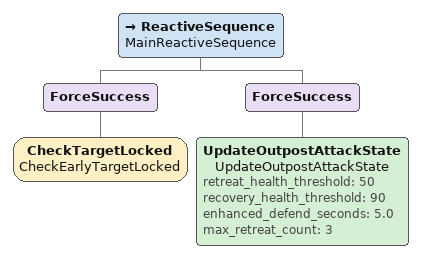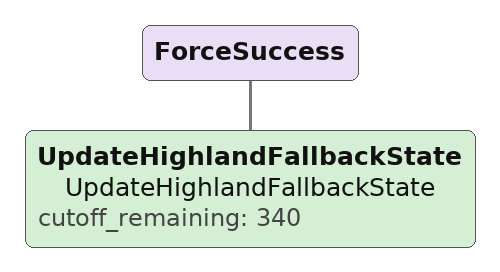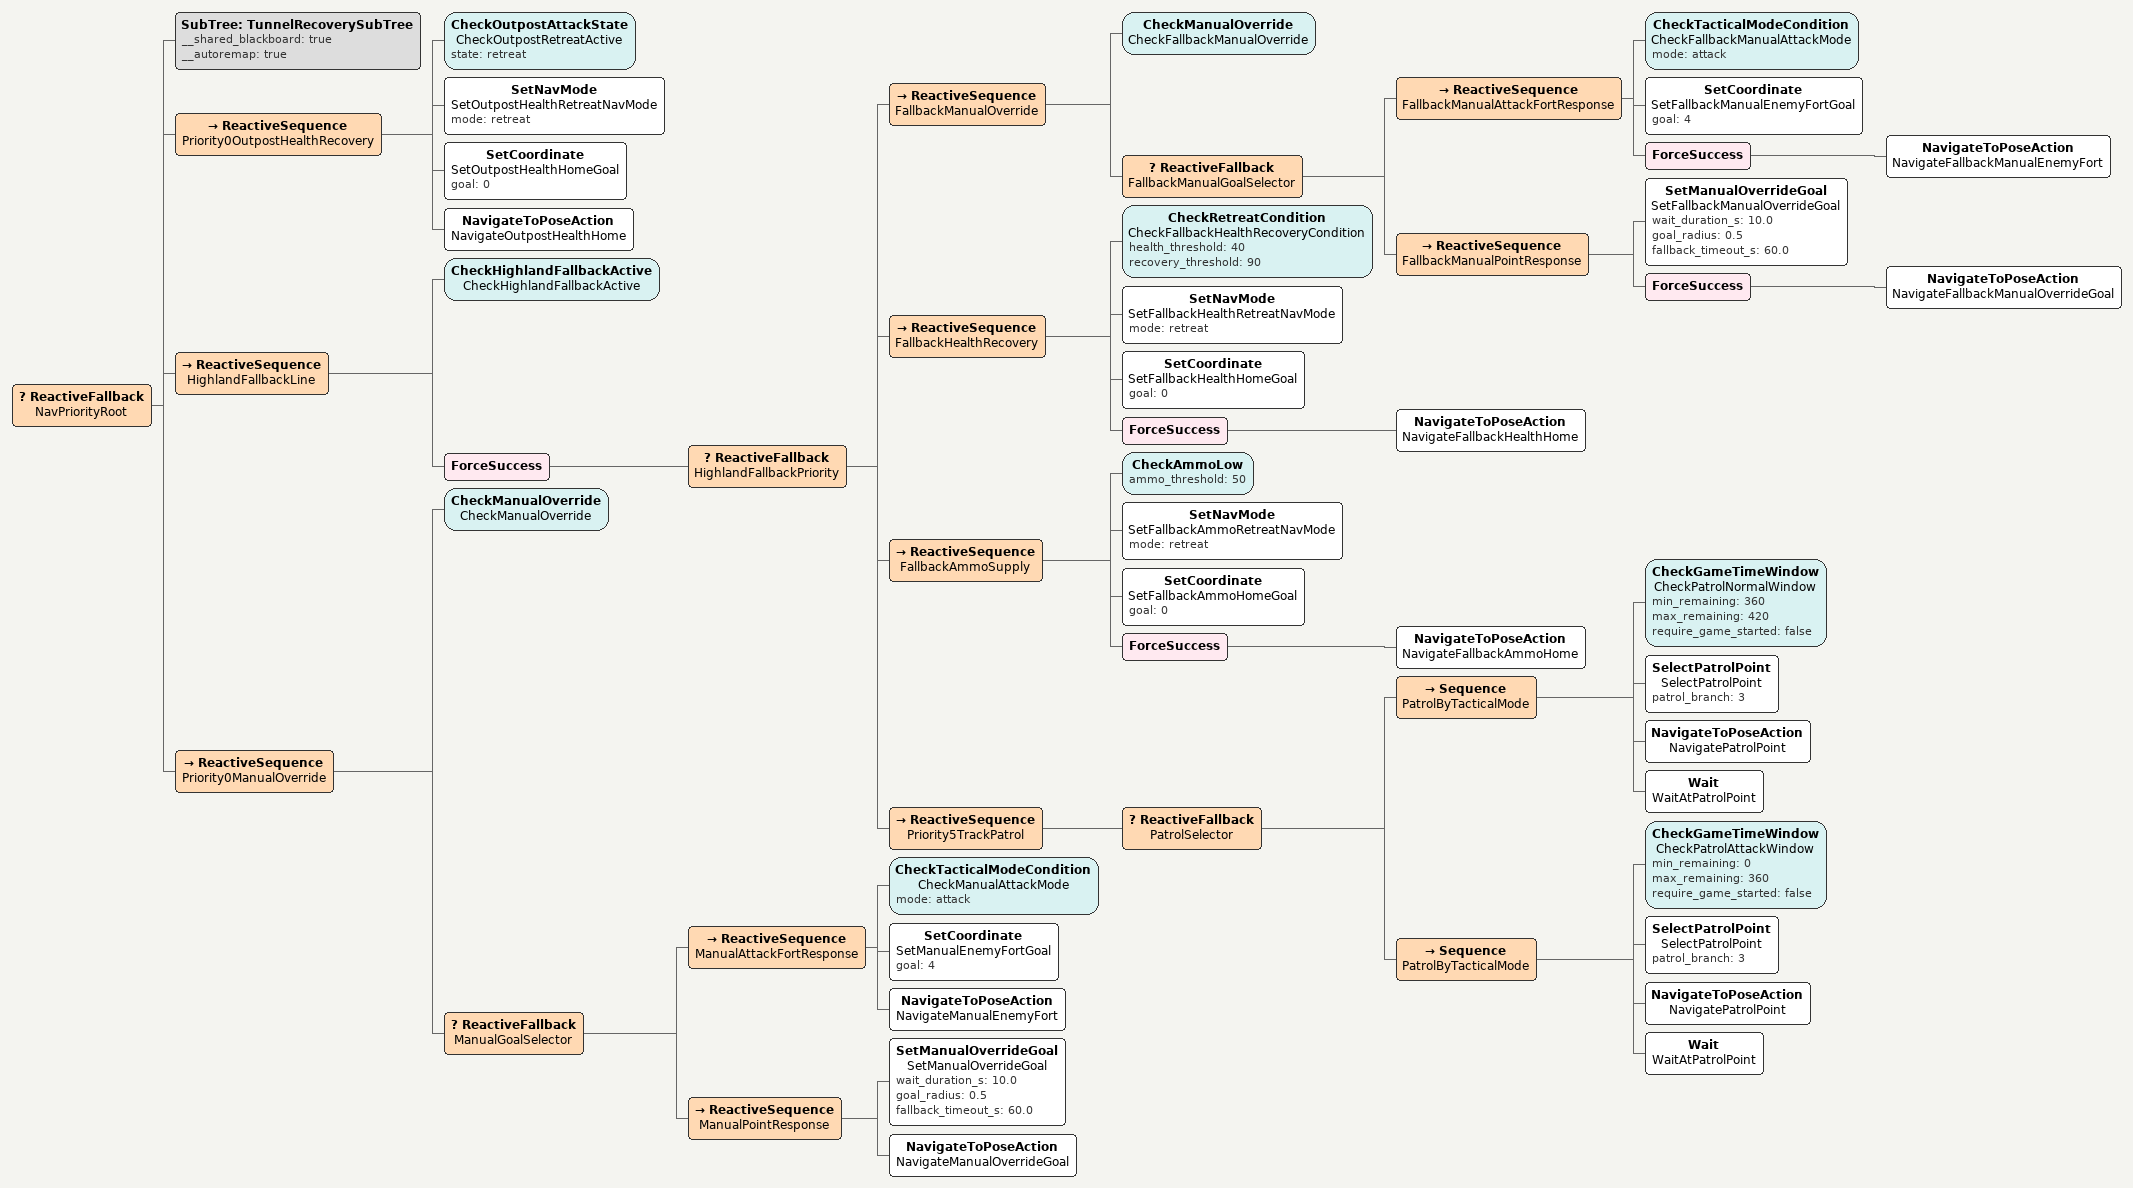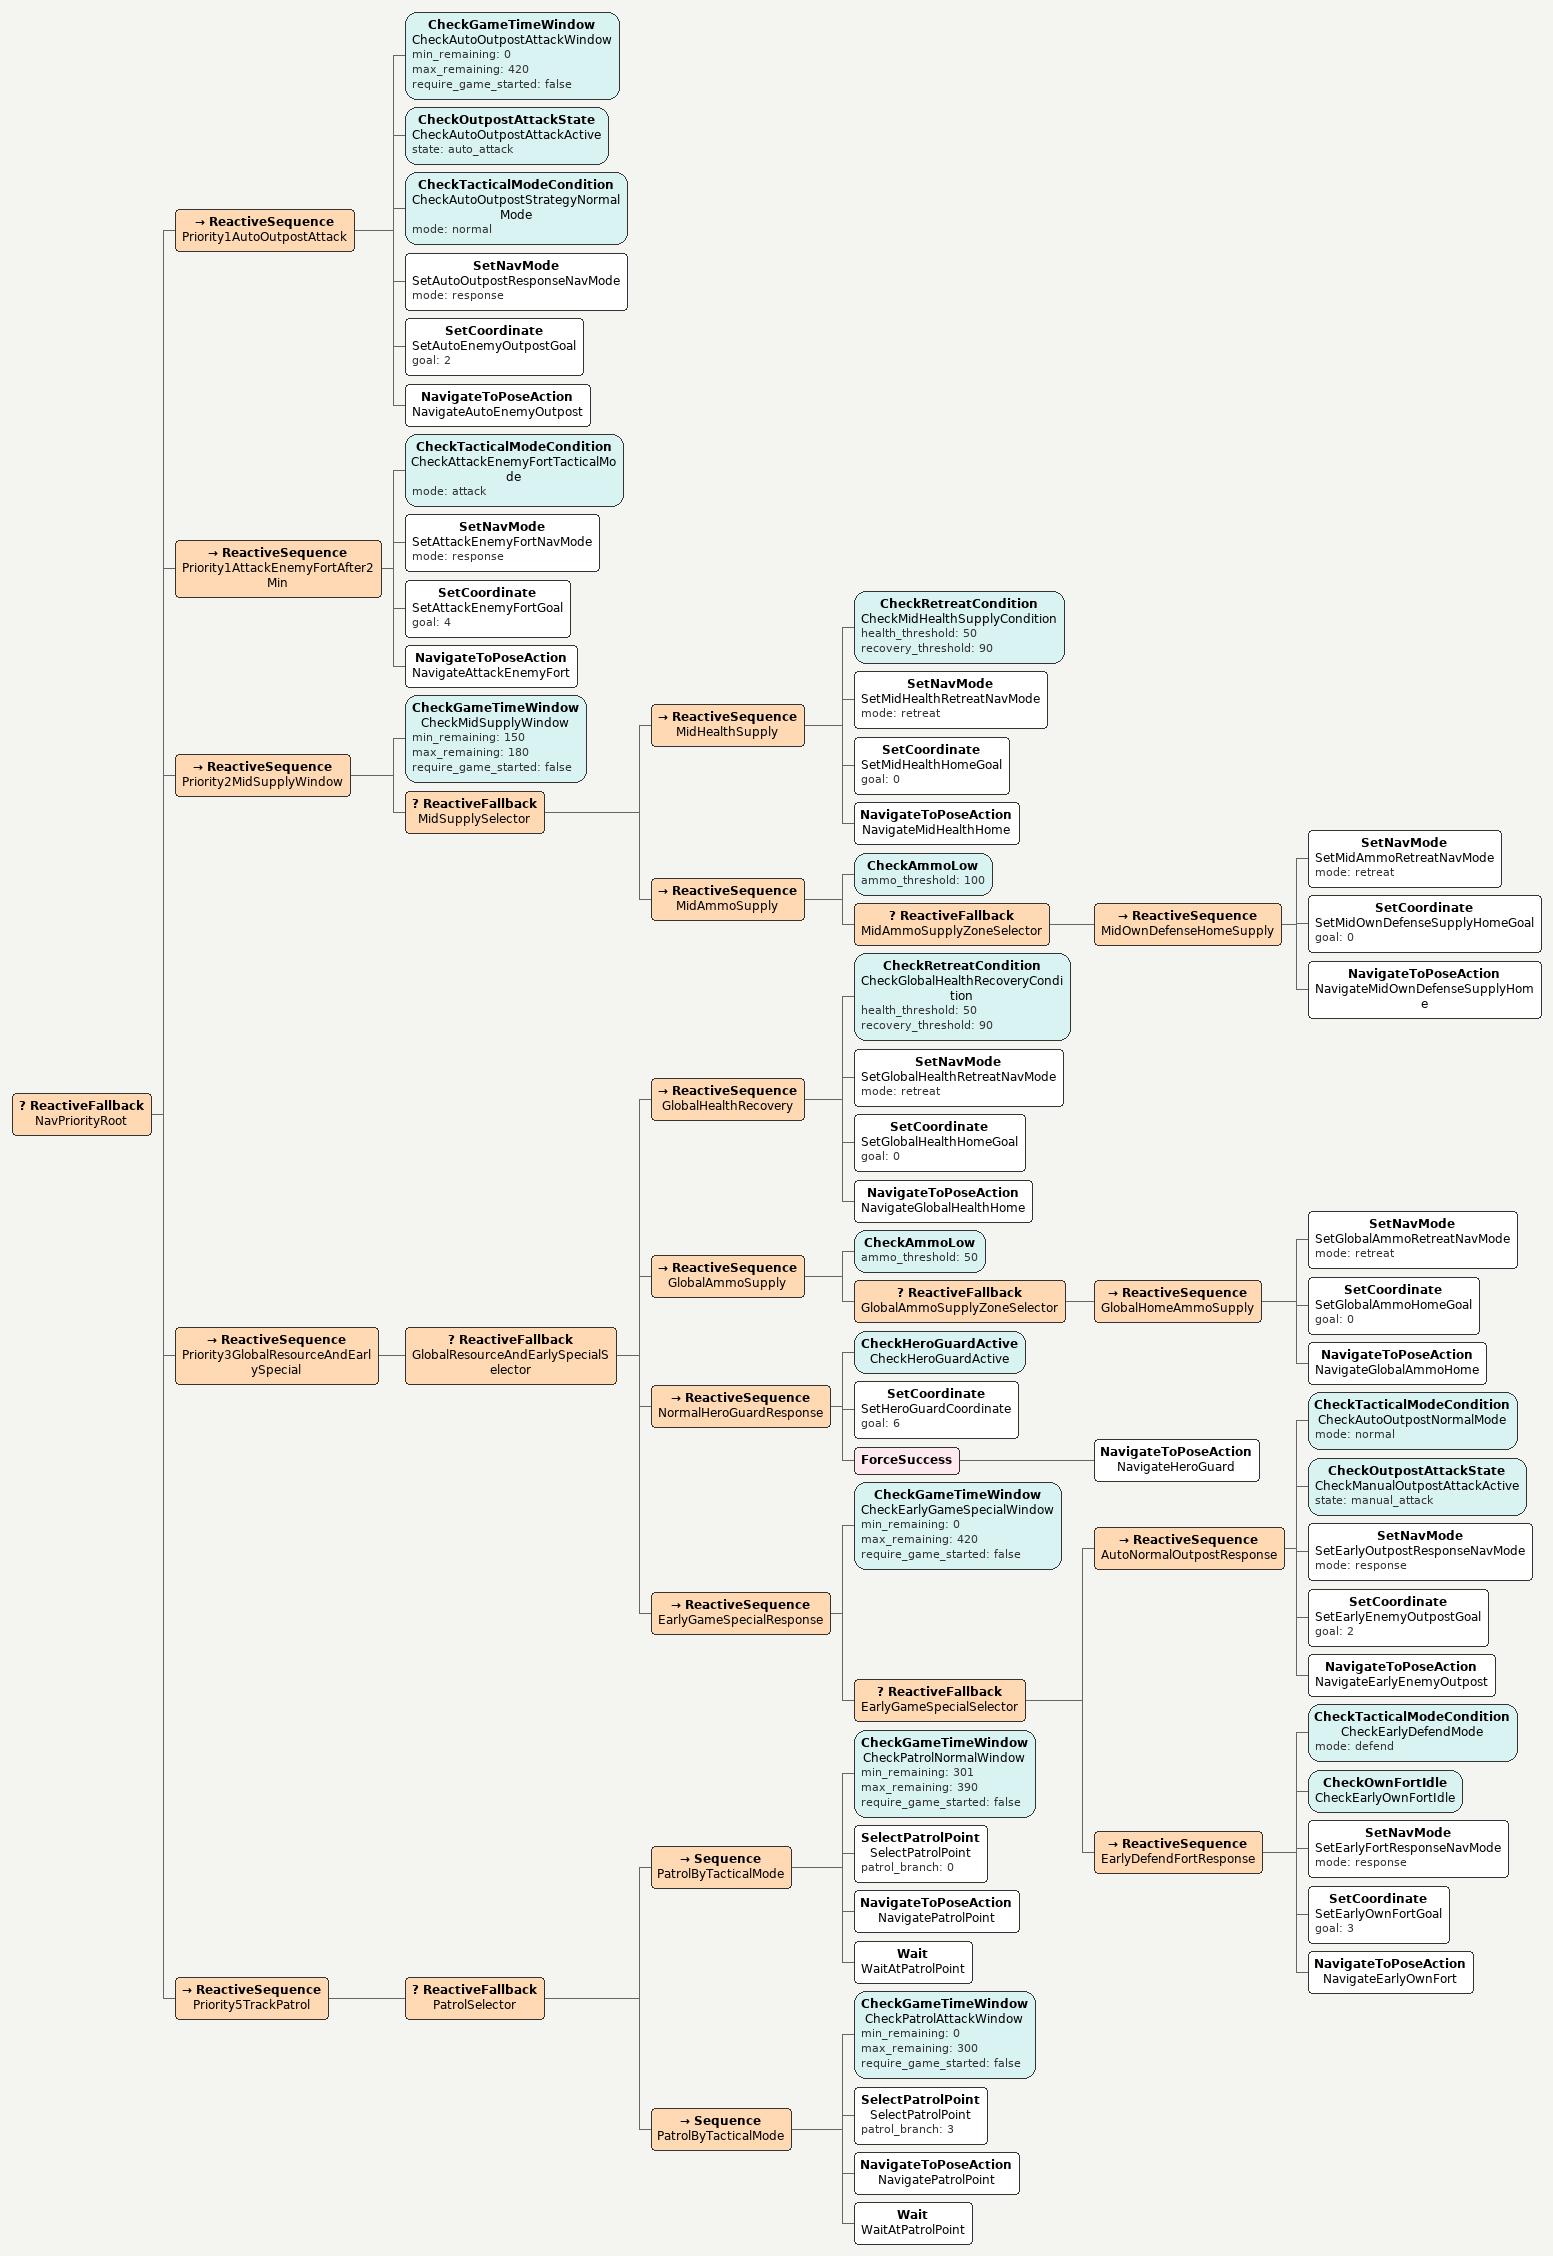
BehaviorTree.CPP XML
<ReactiveSequence name="MainReactiveSequence">
  <ForceSuccess>
    <CheckTargetLocked name="CheckEarlyTargetLocked"/>
  </ForceSuccess>
  <ForceSuccess>
    <!-- 每 tick 更新自动前哨攻击/撤退状态，不能被导航优先级分支短路。 -->
    <UpdateOutpostAttackState name="UpdateOutpostAttackState" retreat_health_threshold="50" recovery_health_threshold="90" enhanced_defend_seconds="5.0" max_retreat_count="3"/>
  </ForceSuccess>
</ReactiveSequence>

<ForceSuccess>
  <UpdateHighlandFallbackState name="UpdateHighlandFallbackState" cutoff_remaining="340"/>
</ForceSuccess>

<ReactiveFallback name="NavPriorityRoot">
  <SubTree ID="TunnelRecoverySubTree" __shared_blackboard="true" __autoremap="true"/>

  <!-- 前哨专项撤退一旦触发就保持高优先级；回血至上限且5秒防御结束后退出。 -->
  <ReactiveSequence name="Priority0OutpostHealthRecovery">
    <CheckOutpostAttackState name="CheckOutpostRetreatActive" state="retreat"/>
    <SetNavMode name="SetOutpostHealthRetreatNavMode" mode="retreat"/>
    <SetCoordinate name="SetOutpostHealthHomeGoal" goal="0"/>
    <NavigateToPoseAction name="NavigateOutpostHealthHome"/>
  </ReactiveSequence>

  <!-- TEMP_DISABLED_HIGHLAND_GUARD: 暂停整条高地兜底导航，避免进入兜底后阻断原导航逻辑。 -->
  <ReactiveSequence name="HighlandFallbackLine">
    <CheckHighlandFallbackActive name="CheckHighlandFallbackActive"/>
    <ForceSuccess>
      <ReactiveFallback name="HighlandFallbackPriority">
        <ReactiveSequence name="FallbackManualOverride">
          <CheckManualOverride name="CheckFallbackManualOverride"/>
          <ReactiveFallback name="FallbackManualGoalSelector">
            <ReactiveSequence name="FallbackManualAttackFortResponse">
              <CheckTacticalModeCondition name="CheckFallbackManualAttackMode" mode="attack"/>
              <SetCoordinate name="SetFallbackManualEnemyFortGoal" goal="4"/>
              <ForceSuccess>
                <NavigateToPoseAction name="NavigateFallbackManualEnemyFort"/>
              </ForceSuccess>
            </ReactiveSequence>
            <ReactiveSequence name="FallbackManualPointResponse">
              <SetManualOverrideGoal name="SetFallbackManualOverrideGoal" wait_duration_s="10.0" goal_radius="0.5" fallback_timeout_s="60.0"/>
              <ForceSuccess>
                <NavigateToPoseAction name="NavigateFallbackManualOverrideGoal"/>
              </ForceSuccess>
            </ReactiveSequence>
          </ReactiveFallback>
        </ReactiveSequence>

        <ReactiveSequence name="FallbackHealthRecovery">
          <CheckRetreatCondition name="CheckFallbackHealthRecoveryCondition" health_threshold="40" recovery_threshold="90"/>
          <SetNavMode name="SetFallbackHealthRetreatNavMode" mode="retreat"/>
          <SetCoordinate name="SetFallbackHealthHomeGoal" goal="0"/>
          <ForceSuccess>
            <NavigateToPoseAction name="NavigateFallbackHealthHome"/>
          </ForceSuccess>
        </ReactiveSequence>

        <ReactiveSequence name="FallbackAmmoSupply">
          <CheckAmmoLow ammo_threshold="50"/>
          <SetNavMode name="SetFallbackAmmoRetreatNavMode" mode="retreat"/>
          <SetCoordinate name="SetFallbackAmmoHomeGoal" goal="0"/>
          <ForceSuccess>
            <NavigateToPoseAction name="NavigateFallbackAmmoHome"/>
          </ForceSuccess>
        </ReactiveSequence>

        <ReactiveSequence name="Priority5TrackPatrol">
          <ReactiveFallback name="PatrolSelector">
            <Sequence name="PatrolByTacticalMode">
              <CheckGameTimeWindow name="CheckPatrolNormalWindow" min_remaining="360" max_remaining="420" require_game_started="false"/>
              <SelectPatrolPoint name="SelectPatrolPoint" patrol_branch="3"/>
              <NavigateToPoseAction name="NavigatePatrolPoint"/>
              <Wait name="WaitAtPatrolPoint"/>
            </Sequence>
            <Sequence name="PatrolByTacticalMode">
              <CheckGameTimeWindow name="CheckPatrolAttackWindow" min_remaining="0" max_remaining="360" require_game_started="false"/>
              <SelectPatrolPoint name="SelectPatrolPoint" patrol_branch="3"/>
              <NavigateToPoseAction name="NavigatePatrolPoint"/>
              <Wait name="WaitAtPatrolPoint"/>
            </Sequence>
          </ReactiveFallback>
        </ReactiveSequence>
      </ReactiveFallback>
    </ForceSuccess>
  </ReactiveSequence>

  <ReactiveSequence name="Priority0ManualOverride">
    <CheckManualOverride name="CheckManualOverride"/>
    <ReactiveFallback name="ManualGoalSelector">
      <ReactiveSequence name="ManualAttackFortResponse">
        <CheckTacticalModeCondition name="CheckManualAttackMode" mode="attack"/>
        <SetCoordinate name="SetManualEnemyFortGoal" goal="4"/>
        <NavigateToPoseAction name="NavigateManualEnemyFort"/>
      </ReactiveSequence>
      <ReactiveSequence name="ManualPointResponse">
        <SetManualOverrideGoal name="SetManualOverrideGoal" wait_duration_s="10.0" goal_radius="0.5" fallback_timeout_s="60.0"/>
        <NavigateToPoseAction name="NavigateManualOverrideGoal"/>
      </ReactiveSequence>
    </ReactiveFallback>
  </ReactiveSequence>
</ReactiveFallback>

<ReactiveFallback name="NavPriorityRoot">
  <!-- 自动前哨攻击在开局后启用，并优先于通用40血撤退。 -->
  <ReactiveSequence name="Priority1AutoOutpostAttack">
    <CheckGameTimeWindow name="CheckAutoOutpostAttackWindow" min_remaining="0" max_remaining="420" require_game_started="false"/>
    <CheckOutpostAttackState name="CheckAutoOutpostAttackActive" state="auto_attack"/>
    <CheckTacticalModeCondition name="CheckAutoOutpostStrategyNormalMode" mode="normal"/>
    <SetNavMode name="SetAutoOutpostResponseNavMode" mode="response"/>
    <SetCoordinate name="SetAutoEnemyOutpostGoal" goal="2"/>
    <NavigateToPoseAction name="NavigateAutoEnemyOutpost"/>
  </ReactiveSequence>

  <ReactiveSequence name="Priority1AttackEnemyFortAfter2Min">
    <CheckTacticalModeCondition name="CheckAttackEnemyFortTacticalMode" mode="attack"/>
    <SetNavMode name="SetAttackEnemyFortNavMode" mode="response"/>
    <SetCoordinate name="SetAttackEnemyFortGoal" goal="4"/>
    <NavigateToPoseAction name="NavigateAttackEnemyFort"/>
  </ReactiveSequence>

  <ReactiveSequence name="Priority2MidSupplyWindow">
    <CheckGameTimeWindow name="CheckMidSupplyWindow" min_remaining="150" max_remaining="180" require_game_started="false"/>
    <ReactiveFallback name="MidSupplySelector">
      <ReactiveSequence name="MidHealthSupply">
        <CheckRetreatCondition name="CheckMidHealthSupplyCondition" health_threshold="50" recovery_threshold="90"/>
        <SetNavMode name="SetMidHealthRetreatNavMode" mode="retreat"/>
        <SetCoordinate name="SetMidHealthHomeGoal" goal="0"/>
        <NavigateToPoseAction name="NavigateMidHealthHome"/>
      </ReactiveSequence>

      <ReactiveSequence name="MidAmmoSupply">
        <CheckAmmoLow ammo_threshold="100"/>
        <ReactiveFallback name="MidAmmoSupplyZoneSelector">
          <ReactiveSequence name="MidOwnDefenseHomeSupply">
            <SetNavMode name="SetMidAmmoRetreatNavMode" mode="retreat"/>
            <SetCoordinate name="SetMidOwnDefenseSupplyHomeGoal" goal="0"/>
            <NavigateToPoseAction name="NavigateMidOwnDefenseSupplyHome"/>
          </ReactiveSequence>
        </ReactiveFallback>
      </ReactiveSequence>
    </ReactiveFallback>
  </ReactiveSequence>

  <ReactiveSequence name="Priority3GlobalResourceAndEarlySpecial">
    <ReactiveFallback name="GlobalResourceAndEarlySpecialSelector">
      <ReactiveSequence name="GlobalHealthRecovery">
        <CheckRetreatCondition name="CheckGlobalHealthRecoveryCondition" health_threshold="50" recovery_threshold="90"/>
        <SetNavMode name="SetGlobalHealthRetreatNavMode" mode="retreat"/>
        <SetCoordinate name="SetGlobalHealthHomeGoal" goal="0"/>
        <NavigateToPoseAction name="NavigateGlobalHealthHome"/>
      </ReactiveSequence>

      <ReactiveSequence name="GlobalAmmoSupply">
        <CheckAmmoLow ammo_threshold="50"/>
        <ReactiveFallback name="GlobalAmmoSupplyZoneSelector">
          <ReactiveSequence name="GlobalHomeAmmoSupply">
            <SetNavMode name="SetGlobalAmmoRetreatNavMode" mode="retreat"/>
            <SetCoordinate name="SetGlobalAmmoHomeGoal" goal="0"/>
            <NavigateToPoseAction name="NavigateGlobalAmmoHome"/>
          </ReactiveSequence>
        </ReactiveFallback>
      </ReactiveSequence>

      <ReactiveSequence name="NormalHeroGuardResponse">
        <CheckHeroGuardActive name="CheckHeroGuardActive"/>
        <SetCoordinate name="SetHeroGuardCoordinate" goal="6"/>
        <ForceSuccess>
          <NavigateToPoseAction name="NavigateHeroGuard"/>
        </ForceSuccess>
      </ReactiveSequence>

      <ReactiveSequence name="EarlyGameSpecialResponse">
        <CheckGameTimeWindow name="CheckEarlyGameSpecialWindow" min_remaining="0" max_remaining="420" require_game_started="false"/>
        <ReactiveFallback name="EarlyGameSpecialSelector">
          <ReactiveSequence name="AutoNormalOutpostResponse">
            <CheckTacticalModeCondition name="CheckAutoOutpostNormalMode" mode="normal"/>
            <CheckOutpostAttackState name="CheckManualOutpostAttackActive" state="manual_attack"/>
            <SetNavMode name="SetEarlyOutpostResponseNavMode" mode="response"/>
            <SetCoordinate name="SetEarlyEnemyOutpostGoal" goal="2"/>
            <NavigateToPoseAction name="NavigateEarlyEnemyOutpost"/>
          </ReactiveSequence>

          <ReactiveSequence name="EarlyDefendFortResponse">
            <CheckTacticalModeCondition name="CheckEarlyDefendMode" mode="defend"/>
            <CheckOwnFortIdle name="CheckEarlyOwnFortIdle"/>
            <SetNavMode name="SetEarlyFortResponseNavMode" mode="response"/>
            <SetCoordinate name="SetEarlyOwnFortGoal" goal="3"/>
            <NavigateToPoseAction name="NavigateEarlyOwnFort"/>
          </ReactiveSequence>
        </ReactiveFallback>
      </ReactiveSequence>
    </ReactiveFallback>
  </ReactiveSequence>

  <ReactiveSequence name="Priority5TrackPatrol">
    <ReactiveFallback name="PatrolSelector">
      <Sequence name="PatrolByTacticalMode">
        <CheckGameTimeWindow name="CheckPatrolNormalWindow" min_remaining="301" max_remaining="390" require_game_started="false"/>
        <SelectPatrolPoint name="SelectPatrolPoint" patrol_branch="0"/>
        <NavigateToPoseAction name="NavigatePatrolPoint"/>
        <Wait name="WaitAtPatrolPoint"/>
      </Sequence>
      <Sequence name="PatrolByTacticalMode">
        <CheckGameTimeWindow name="CheckPatrolAttackWindow" min_remaining="0" max_remaining="300" require_game_started="false"/>
        <SelectPatrolPoint name="SelectPatrolPoint" patrol_branch="3"/>
        <NavigateToPoseAction name="NavigatePatrolPoint"/>
        <Wait name="WaitAtPatrolPoint"/>
      </Sequence>
    </ReactiveFallback>
  </ReactiveSequence>
</ReactiveFallback>
